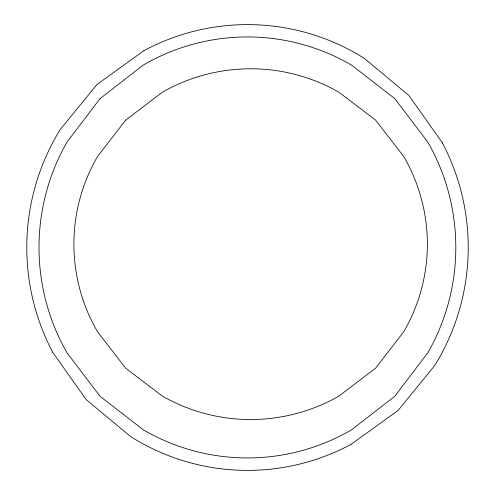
<?xml version="1.0" encoding="UTF-8"?>
<svg xmlns="http://www.w3.org/2000/svg" width="495" height="495" viewBox="0 0 495 495"><rect width="100%" height="100%" fill="white"/><g stroke="black" fill="none" stroke-linecap="round" stroke-linejoin="round"><path stroke-width="0.74" d="M143.853 50.719L96.952 84.509L60.303 129.412A224.705 224.705 0 0 0 52.643 352.149M351.147 444.281L398.048 410.491L434.697 365.588A224.705 224.705 0 0 0 442.357 142.851M442.375 142.838L408.907 95.473L364.444 58.472A218.939 218.939 0 0 0 143.847 50.7M52.625 352.162L86.093 399.527L130.556 436.528A218.939 218.939 0 0 0 351.153 444.3M100.046 98.598L66.93 142.195A212.281 212.281 0 0 0 66.936 352.694L100.046 396.297L143.21 429.747A206.662 206.662 0 0 0 351.611 429.753L394.769 396.297L427.884 352.7A212.281 212.281 0 0 0 427.878 142.201L394.769 98.598L351.605 65.148A206.662 206.662 0 0 0 143.203 65.142L100.046 98.598M125.662 120.136L97.577 156.463A174.246 174.246 0 0 0 97.571 331.842L125.662 368.162L162.267 396.031A177.891 177.891 0 0 0 339.007 396.025L375.612 368.162L403.697 331.836A174.246 174.246 0 0 0 403.703 156.457L375.612 120.136L339.007 92.268A177.891 177.891 0 0 0 162.273 92.274L125.662 120.136"/></g></svg>
